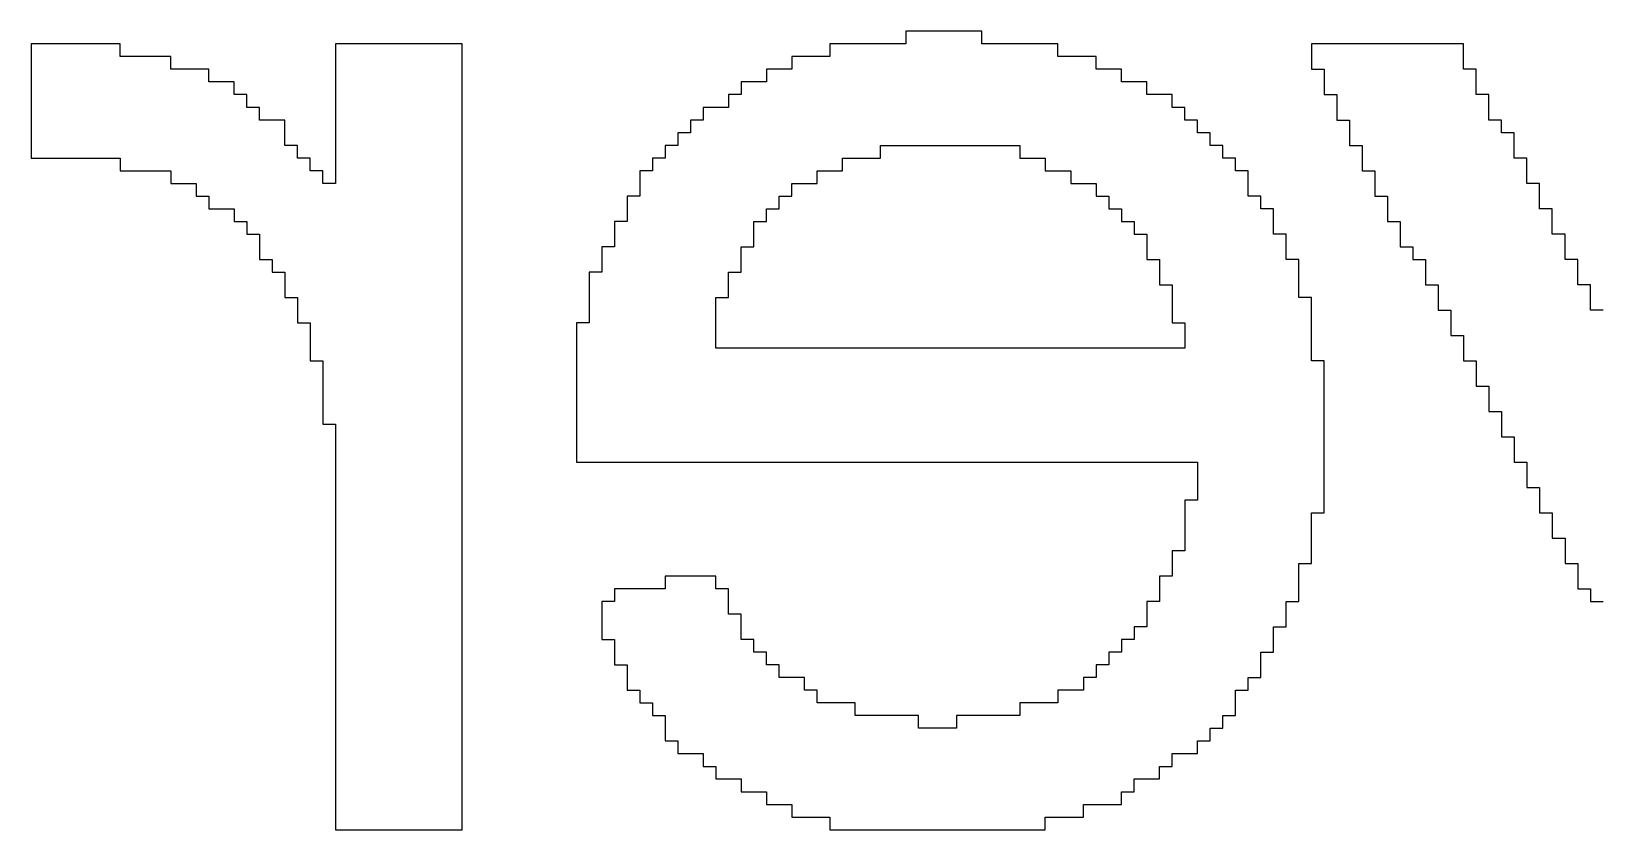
# Model space of a CAD drawing. Header units: millimetres. Extents: x 0 to 171, y 0 to 26.
# Drawn here: x 114.762 to 119.497, y 12.423 to 14.839 of the extents above; entities that cross this region are included whole.
import ezdxf

# ---------------------------------------------------------------- set-up
doc = ezdxf.new("R2010")
doc.units = ezdxf.units.MM
doc.layers.add('BottomOverlay', color=54, linetype='Continuous')

msp = doc.modelspace()

# ---------------------------------------------------------------- linework, layer by layer
at = {"layer": 'BottomOverlay'}
for p, q in [((117.4074, 14.8386), (117.4074, 14.8003)), ((117.6374, 14.8386), (117.4074, 14.8386)), ((117.6374, 14.8003), (117.6374, 14.8386)), ((114.762, 14.8003), (114.762, 14.762)), ((115.0304, 14.8003), (114.762, 14.8003)), ((115.0304, 14.762), (115.0304, 14.8003)), ((116.0655, 14.8003), (115.6822, 14.8003)), ((115.6822, 14.8003), (115.6822, 14.762)), ((116.0655, 14.762), (116.0655, 14.8003)), ((117.4074, 14.8003), (117.1774, 14.8003)), ((117.1774, 14.8003), (117.1774, 14.762)), ((117.8674, 14.8003), (117.6374, 14.8003)), ((117.8674, 14.762), (117.8674, 14.8003)), ((118.6342, 14.8003), (118.6342, 14.762)), ((119.0943, 14.8003), (118.6342, 14.8003)), ((119.0943, 14.762), (119.0943, 14.8003)), ((114.762, 14.762), (114.762, 14.7236)), ((115.1838, 14.762), (115.0304, 14.762)), ((115.1838, 14.7236), (115.1838, 14.762)), ((115.6822, 14.762), (115.6822, 14.7236)), ((116.0655, 14.7236), (116.0655, 14.762)), ((117.1774, 14.762), (117.0623, 14.762)), ((117.0623, 14.762), (117.0623, 14.7236)), ((117.9825, 14.762), (117.8674, 14.762)), ((117.9825, 14.7236), (117.9825, 14.762)), ((118.6342, 14.762), (118.6342, 14.7236)), ((119.0943, 14.7236), (119.0943, 14.762)), ((114.762, 14.7236), (114.762, 14.6853)), ((114.762, 14.6853), (114.762, 14.647)), ((115.2988, 14.7236), (115.1838, 14.7236)), ((115.2988, 14.6853), (115.2988, 14.7236)), ((115.3754, 14.6853), (115.2988, 14.6853)), ((115.3754, 14.647), (115.3754, 14.6853)), ((115.6822, 14.7236), (115.6822, 14.6853)), ((115.6822, 14.6853), (115.6822, 14.647)), ((116.0655, 14.6853), (116.0655, 14.7236)), ((116.0655, 14.647), (116.0655, 14.6853)), ((116.9857, 14.6853), (116.909, 14.6853)), ((116.909, 14.6853), (116.909, 14.647)), ((117.0623, 14.7236), (116.9857, 14.7236)), ((116.9857, 14.7236), (116.9857, 14.6853)), ((118.0591, 14.7236), (117.9825, 14.7236)), ((118.0591, 14.6853), (118.0591, 14.7236)), ((118.1358, 14.6853), (118.0591, 14.6853)), ((118.1358, 14.647), (118.1358, 14.6853)), ((118.6342, 14.7236), (118.6726, 14.7236)), ((118.6726, 14.7236), (118.6726, 14.6853)), ((118.6726, 14.6853), (118.6726, 14.647)), ((119.1326, 14.7236), (119.0943, 14.7236)), ((119.1326, 14.6853), (119.1326, 14.7236)), ((119.1326, 14.647), (119.1326, 14.6853)), ((114.762, 14.647), (114.762, 14.6086)), ((115.4138, 14.647), (115.3754, 14.647)), ((115.4138, 14.6086), (115.4138, 14.647)), ((115.6822, 14.647), (115.6822, 14.6086)), ((116.0655, 14.6086), (116.0655, 14.647)), ((116.909, 14.647), (116.8706, 14.647)), ((116.8706, 14.647), (116.8706, 14.6086)), ((118.2125, 14.647), (118.1358, 14.647)), ((118.2125, 14.6086), (118.2125, 14.647)), ((118.6726, 14.647), (118.7109, 14.647)), ((118.7109, 14.647), (118.7109, 14.6086)), ((119.171, 14.647), (119.1326, 14.647)), ((119.171, 14.6086), (119.171, 14.647)), ((114.762, 14.6086), (114.762, 14.5703)), ((115.4521, 14.6086), (115.4138, 14.6086)), ((115.4521, 14.5703), (115.4521, 14.6086)), ((115.6822, 14.6086), (115.6822, 14.5703)), ((116.0655, 14.5703), (116.0655, 14.6086)), ((116.8706, 14.6086), (116.794, 14.6086)), ((116.794, 14.6086), (116.794, 14.5703)), ((118.2508, 14.6086), (118.2125, 14.6086)), ((118.2508, 14.5703), (118.2508, 14.6086)), ((118.7109, 14.6086), (118.7109, 14.5703)), ((119.171, 14.5703), (119.171, 14.6086)), ((114.762, 14.5703), (114.762, 14.5319)), ((115.5288, 14.5703), (115.4521, 14.5703)), ((115.5288, 14.5319), (115.5288, 14.5703)), ((115.6822, 14.5703), (115.6822, 14.5319)), ((116.0655, 14.5319), (116.0655, 14.5703)), ((116.794, 14.5703), (116.7556, 14.5703)), ((116.7556, 14.5703), (116.7556, 14.5319)), ((118.2892, 14.5703), (118.2508, 14.5703)), ((118.2892, 14.5319), (118.2892, 14.5703)), ((118.7109, 14.5703), (118.7492, 14.5703)), ((118.7492, 14.5703), (118.7492, 14.5319)), ((119.2093, 14.5703), (119.171, 14.5703)), ((119.2093, 14.5319), (119.2093, 14.5703)), ((114.762, 14.5319), (114.762, 14.4936)), ((114.762, 14.4936), (114.762, 14.4553)), ((115.5288, 14.4936), (115.5288, 14.5319)), ((115.5671, 14.4936), (115.5288, 14.4936)), ((115.5671, 14.4553), (115.5671, 14.4936)), ((115.6822, 14.5319), (115.6822, 14.4936)), ((115.6822, 14.4936), (115.6822, 14.4553)), ((116.0655, 14.4936), (116.0655, 14.5319)), ((116.0655, 14.4553), (116.0655, 14.4936)), ((116.7173, 14.4936), (116.679, 14.4936)), ((116.679, 14.4936), (116.679, 14.4553)), ((116.7556, 14.5319), (116.7173, 14.5319)), ((116.7173, 14.5319), (116.7173, 14.4936)), ((117.3307, 14.4553), (117.3307, 14.4936)), ((117.3307, 14.4936), (117.7524, 14.4936)), ((117.7524, 14.4936), (117.7524, 14.4553)), ((118.3275, 14.5319), (118.2892, 14.5319)), ((118.3275, 14.4936), (118.3275, 14.5319)), ((118.3658, 14.4936), (118.3275, 14.4936)), ((118.3658, 14.4553), (118.3658, 14.4936)), ((118.7492, 14.5319), (118.7492, 14.4936)), ((118.7492, 14.4936), (118.7876, 14.4936)), ((118.7876, 14.4936), (118.7876, 14.4553)), ((119.2476, 14.5319), (119.2093, 14.5319)), ((119.2476, 14.4936), (119.2476, 14.5319)), ((119.2476, 14.4553), (119.2476, 14.4936)), ((114.762, 14.4553), (115.0304, 14.4553)), ((115.0304, 14.4553), (115.0304, 14.4169)), ((115.6055, 14.4553), (115.5671, 14.4553)), ((115.6055, 14.4169), (115.6055, 14.4553)), ((115.6822, 14.4553), (115.6822, 14.4169)), ((116.0655, 14.4169), (116.0655, 14.4553)), ((116.679, 14.4553), (116.6406, 14.4553)), ((116.6406, 14.4553), (116.6406, 14.4169)), ((117.2157, 14.4169), (117.2157, 14.4553)), ((117.2157, 14.4553), (117.3307, 14.4553)), ((117.7524, 14.4553), (117.8291, 14.4553)), ((117.8291, 14.4553), (117.8291, 14.4169)), ((118.4042, 14.4553), (118.3658, 14.4553)), ((118.4042, 14.4169), (118.4042, 14.4553)), ((118.7876, 14.4553), (118.7876, 14.4169)), ((119.286, 14.4553), (119.2476, 14.4553)), ((119.286, 14.4169), (119.286, 14.4553)), ((115.0304, 14.4169), (115.1838, 14.4169)), ((115.1838, 14.4169), (115.1838, 14.3786)), ((115.6438, 14.4169), (115.6055, 14.4169)), ((115.6438, 14.3786), (115.6438, 14.4169)), ((115.6822, 14.4169), (115.6822, 14.3786)), ((116.0655, 14.3786), (116.0655, 14.4169)), ((116.6406, 14.4169), (116.6023, 14.4169)), ((116.6023, 14.4169), (116.6023, 14.3786)), ((117.139, 14.3786), (117.139, 14.4169)), ((117.139, 14.4169), (117.2157, 14.4169)), ((117.8291, 14.4169), (117.9058, 14.4169)), ((117.9058, 14.4169), (117.9058, 14.3786)), ((118.4425, 14.4169), (118.4042, 14.4169)), ((118.4425, 14.3786), (118.4425, 14.4169)), ((118.7876, 14.4169), (118.8259, 14.4169)), ((118.8259, 14.4169), (118.8259, 14.3786)), ((119.286, 14.3786), (119.286, 14.4169)), ((115.1838, 14.3786), (115.2604, 14.3786)), ((115.2604, 14.3786), (115.2604, 14.3402)), ((115.6822, 14.3786), (115.6438, 14.3786)), ((116.0655, 14.3402), (116.0655, 14.3786)), ((116.6023, 14.3786), (116.6023, 14.3402)), ((117.0623, 14.3402), (117.0623, 14.3786)), ((117.0623, 14.3786), (117.139, 14.3786)), ((117.9058, 14.3786), (117.9825, 14.3786)), ((117.9825, 14.3786), (117.9825, 14.3402)), ((118.4425, 14.3402), (118.4425, 14.3786)), ((118.8259, 14.3786), (118.8259, 14.3402)), ((119.3243, 14.3786), (119.286, 14.3786)), ((119.3243, 14.3402), (119.3243, 14.3786)), ((115.2604, 14.3402), (115.2988, 14.3402)), ((115.2988, 14.3402), (115.2988, 14.3019)), ((115.2988, 14.3019), (115.3754, 14.3019)), ((115.3754, 14.3019), (115.3754, 14.2636)), ((116.0655, 14.3019), (116.0655, 14.3402)), ((116.0655, 14.2636), (116.0655, 14.3019)), ((116.6023, 14.3402), (116.5639, 14.3402)), ((116.5639, 14.3402), (116.5639, 14.3019)), ((116.5639, 14.3019), (116.5639, 14.2636)), ((116.9857, 14.2636), (116.9857, 14.3019)), ((116.9857, 14.3019), (117.024, 14.3019)), ((117.024, 14.3019), (117.024, 14.3402)), ((117.024, 14.3402), (117.0623, 14.3402)), ((117.9825, 14.3402), (118.0208, 14.3402)), ((118.0208, 14.3402), (118.0208, 14.3019)), ((118.0208, 14.3019), (118.0591, 14.3019)), ((118.0591, 14.3019), (118.0591, 14.2636)), ((118.4809, 14.3402), (118.4425, 14.3402)), ((118.4809, 14.3019), (118.4809, 14.3402)), ((118.5192, 14.3019), (118.4809, 14.3019)), ((118.5192, 14.2636), (118.5192, 14.3019)), ((118.8259, 14.3402), (118.8642, 14.3402)), ((118.8642, 14.3402), (118.8642, 14.3019)), ((118.8642, 14.3019), (118.8642, 14.2636)), ((119.3243, 14.3019), (119.3243, 14.3402)), ((119.3626, 14.3019), (119.3243, 14.3019)), ((119.3626, 14.2636), (119.3626, 14.3019)), ((115.3754, 14.2636), (115.4138, 14.2636)), ((115.4138, 14.2636), (115.4138, 14.2252)), ((116.0655, 14.2252), (116.0655, 14.2636)), ((116.5639, 14.2636), (116.5256, 14.2636)), ((116.5256, 14.2636), (116.5256, 14.2252)), ((116.9473, 14.2252), (116.9473, 14.2636)), ((116.9473, 14.2636), (116.9857, 14.2636)), ((118.0591, 14.2636), (118.0975, 14.2636)), ((118.0975, 14.2636), (118.0975, 14.2252)), ((118.5192, 14.2252), (118.5192, 14.2636)), ((118.8642, 14.2636), (118.9026, 14.2636)), ((118.9026, 14.2636), (118.9026, 14.2252)), ((119.3626, 14.2252), (119.3626, 14.2636)), ((115.4138, 14.2252), (115.4521, 14.2252)), ((115.4521, 14.2252), (115.4521, 14.1869)), ((116.0655, 14.1869), (116.0655, 14.2252)), ((116.5256, 14.2252), (116.5256, 14.1869)), ((116.9473, 14.1869), (116.9473, 14.2252)), ((118.0975, 14.2252), (118.1358, 14.2252)), ((118.1358, 14.2252), (118.1358, 14.1869)), ((118.5575, 14.2252), (118.5192, 14.2252)), ((118.5575, 14.1869), (118.5575, 14.2252)), ((118.9026, 14.2252), (118.9026, 14.1869)), ((119.401, 14.2252), (119.3626, 14.2252)), ((119.401, 14.1869), (119.401, 14.2252)), ((115.4521, 14.1869), (115.4521, 14.1486)), ((116.0655, 14.1486), (116.0655, 14.1869)), ((116.5256, 14.1869), (116.4873, 14.1869)), ((116.4873, 14.1869), (116.4873, 14.1486)), ((116.909, 14.1486), (116.909, 14.1869)), ((116.909, 14.1869), (116.9473, 14.1869)), ((118.1358, 14.1869), (118.1358, 14.1486)), ((118.5575, 14.1486), (118.5575, 14.1869)), ((118.9026, 14.1869), (118.9409, 14.1869)), ((118.9409, 14.1869), (118.9409, 14.1486)), ((119.401, 14.1486), (119.401, 14.1869)), ((115.4521, 14.1486), (115.4905, 14.1486)), ((115.4905, 14.1486), (115.4905, 14.1102)), ((115.4905, 14.1102), (115.5288, 14.1102)), ((115.5288, 14.1102), (115.5288, 14.0719)), ((116.0655, 14.1102), (116.0655, 14.1486)), ((116.0655, 14.0719), (116.0655, 14.1102)), ((116.4873, 14.1102), (116.4489, 14.1102)), ((116.4489, 14.1102), (116.4489, 14.0719)), ((116.4873, 14.1486), (116.4873, 14.1102)), ((116.8706, 14.0719), (116.8706, 14.1102)), ((116.8706, 14.1102), (116.909, 14.1102)), ((116.909, 14.1102), (116.909, 14.1486)), ((118.1358, 14.1486), (118.1742, 14.1486)), ((118.1742, 14.1486), (118.1742, 14.1102)), ((118.1742, 14.1102), (118.1742, 14.0719)), ((118.5959, 14.1486), (118.5575, 14.1486)), ((118.5959, 14.1102), (118.5959, 14.1486)), ((118.5959, 14.0719), (118.5959, 14.1102)), ((118.9409, 14.1486), (118.9793, 14.1486)), ((118.9793, 14.1486), (118.9793, 14.1102)), ((118.9793, 14.1102), (118.9793, 14.0719)), ((119.4393, 14.1486), (119.401, 14.1486)), ((119.4393, 14.1102), (119.4393, 14.1486)), ((119.4393, 14.0719), (119.4393, 14.1102)), ((115.5288, 14.0719), (115.5288, 14.0335)), ((116.0655, 14.0335), (116.0655, 14.0719)), ((116.4489, 14.0719), (116.4489, 14.0335)), ((116.8706, 14.0335), (116.8706, 14.0719)), ((118.1742, 14.0719), (118.2125, 14.0719)), ((118.2125, 14.0719), (118.2125, 14.0335)), ((118.5959, 14.0335), (118.5959, 14.0719)), ((118.9793, 14.0719), (119.0176, 14.0719)), ((119.0176, 14.0719), (119.0176, 14.0335)), ((119.4777, 14.0719), (119.4393, 14.0719)), ((119.4777, 14.0335), (119.4777, 14.0719)), ((115.5288, 14.0335), (115.5671, 14.0335)), ((115.5671, 14.0335), (115.5671, 13.9952)), ((116.0655, 13.9952), (116.0655, 14.0335)), ((116.4489, 14.0335), (116.4489, 13.9952)), ((116.8323, 13.9952), (116.8323, 14.0335)), ((116.8323, 14.0335), (116.8706, 14.0335)), ((118.2125, 14.0335), (118.2125, 13.9952)), ((118.6342, 14.0335), (118.5959, 14.0335)), ((118.6342, 13.9952), (118.6342, 14.0335)), ((119.0176, 14.0335), (119.0176, 13.9952)), ((119.4777, 13.9952), (119.4777, 14.0335)), ((115.5671, 13.9952), (115.5671, 13.9569)), ((116.0655, 13.9569), (116.0655, 13.9952)), ((116.4489, 13.9952), (116.4489, 13.9569)), ((116.8323, 13.9569), (116.8323, 13.9952)), ((118.2125, 13.9952), (118.2125, 13.9569)), ((118.6342, 13.9569), (118.6342, 13.9952)), ((119.0176, 13.9952), (119.0559, 13.9952)), ((119.0559, 13.9952), (119.0559, 13.9569)), ((119.516, 13.9952), (119.4777, 13.9952)), ((115.5671, 13.9569), (115.6055, 13.9569)), ((115.6055, 13.9569), (115.6055, 13.9185)), ((116.0655, 13.9185), (116.0655, 13.9569)), ((116.4489, 13.9569), (116.4106, 13.9569)), ((116.4106, 13.9569), (116.4106, 13.9185)), ((116.8323, 13.9185), (116.8323, 13.9569)), ((118.2125, 13.9569), (118.2508, 13.9569)), ((118.2508, 13.9569), (118.2508, 13.9185)), ((118.6342, 13.9185), (118.6342, 13.9569)), ((119.0559, 13.9569), (119.0559, 13.9185)), ((115.6055, 13.9185), (115.6055, 13.8802)), ((115.6055, 13.8802), (115.6055, 13.8418)), ((116.0655, 13.8802), (116.0655, 13.9185)), ((116.0655, 13.8418), (116.0655, 13.8802)), ((116.4106, 13.9185), (116.4106, 13.8802)), ((116.4106, 13.8802), (116.4106, 13.8418)), ((116.8323, 13.8802), (116.8323, 13.9185)), ((118.2508, 13.8802), (116.8323, 13.8802)), ((118.2508, 13.9185), (118.2508, 13.8802)), ((118.6342, 13.8802), (118.6342, 13.9185)), ((118.6342, 13.8418), (118.6342, 13.8802)), ((119.0559, 13.9185), (119.0943, 13.9185)), ((119.0943, 13.9185), (119.0943, 13.8802)), ((119.0943, 13.8802), (119.0943, 13.8418)), ((115.6055, 13.8418), (115.6438, 13.8418)), ((115.6438, 13.8418), (115.6438, 13.8035)), ((116.0655, 13.8035), (116.0655, 13.8418)), ((116.4106, 13.8418), (116.4106, 13.8035)), ((118.6726, 13.8418), (118.6342, 13.8418)), ((118.6726, 13.8035), (118.6726, 13.8418)), ((119.0943, 13.8418), (119.1326, 13.8418)), ((119.1326, 13.8418), (119.1326, 13.8035)), ((115.6438, 13.8035), (115.6438, 13.7652)), ((116.0655, 13.7652), (116.0655, 13.8035)), ((116.4106, 13.8035), (116.4106, 13.7652)), ((118.6726, 13.7652), (118.6726, 13.8035)), ((119.1326, 13.8035), (119.1326, 13.7652)), ((115.6438, 13.7652), (115.6438, 13.7268)), ((116.0655, 13.7268), (116.0655, 13.7652)), ((116.4106, 13.7652), (116.4106, 13.7268)), ((118.6726, 13.7268), (118.6726, 13.7652)), ((119.1326, 13.7652), (119.171, 13.7652)), ((119.171, 13.7652), (119.171, 13.7268)), ((115.6438, 13.7268), (115.6438, 13.6885)), ((115.6438, 13.6885), (115.6438, 13.6502)), ((116.0655, 13.6885), (116.0655, 13.7268)), ((116.0655, 13.6502), (116.0655, 13.6885)), ((116.4106, 13.7268), (116.4106, 13.6885)), ((116.4106, 13.6885), (116.4106, 13.6502)), ((118.6726, 13.6885), (118.6726, 13.7268)), ((118.6726, 13.6502), (118.6726, 13.6885)), ((119.171, 13.7268), (119.171, 13.6885)), ((119.171, 13.6885), (119.2093, 13.6885)), ((119.2093, 13.6885), (119.2093, 13.6502)), ((115.6438, 13.6502), (115.6822, 13.6502)), ((115.6822, 13.6502), (115.6822, 13.6118)), ((116.0655, 13.6118), (116.0655, 13.6502)), ((116.4106, 13.6502), (116.4106, 13.6118)), ((118.6726, 13.6118), (118.6726, 13.6502)), ((119.2093, 13.6502), (119.2093, 13.6118)), ((115.6822, 13.6118), (115.6822, 13.5735)), ((116.0655, 13.5735), (116.0655, 13.6118)), ((116.4106, 13.6118), (116.4106, 13.5735)), ((118.6726, 13.5735), (118.6726, 13.6118)), ((119.2093, 13.6118), (119.2476, 13.6118)), ((119.2476, 13.6118), (119.2476, 13.5735)), ((115.6822, 13.5735), (115.6822, 13.5351)), ((116.0655, 13.5351), (116.0655, 13.5735)), ((116.4106, 13.5735), (116.4106, 13.5351)), ((118.6726, 13.5351), (118.6726, 13.5735)), ((119.2476, 13.5735), (119.2476, 13.5351)), ((115.6822, 13.5351), (115.6822, 13.4968)), ((115.6822, 13.4968), (115.6822, 13.4585)), ((116.0655, 13.4968), (116.0655, 13.5351)), ((116.0655, 13.4585), (116.0655, 13.4968)), ((116.4106, 13.5351), (118.2892, 13.5351)), ((118.2892, 13.5351), (118.2892, 13.4968)), ((118.2892, 13.4968), (118.2892, 13.4585)), ((118.6726, 13.4968), (118.6726, 13.5351)), ((118.6726, 13.4585), (118.6726, 13.4968)), ((119.2476, 13.5351), (119.286, 13.5351)), ((119.286, 13.5351), (119.286, 13.4968)), ((119.286, 13.4968), (119.286, 13.4585)), ((115.6822, 13.4585), (115.6822, 13.4201)), ((116.0655, 13.4201), (116.0655, 13.4585)), ((118.2892, 13.4585), (118.2892, 13.4201)), ((118.6726, 13.4201), (118.6726, 13.4585)), ((119.286, 13.4585), (119.3243, 13.4585)), ((119.3243, 13.4585), (119.3243, 13.4201)), ((115.6822, 13.4201), (115.6822, 13.3818)), ((116.0655, 13.3818), (116.0655, 13.4201)), ((118.2892, 13.4201), (118.2508, 13.4201)), ((118.2508, 13.4201), (118.2508, 13.3818)), ((118.6726, 13.3818), (118.6726, 13.4201)), ((119.3243, 13.4201), (119.3243, 13.3818)), ((115.6822, 13.3818), (115.6822, 13.3434)), ((116.0655, 13.3434), (116.0655, 13.3818)), ((118.2508, 13.3818), (118.2508, 13.3434)), ((118.6342, 13.3434), (118.6342, 13.3818)), ((118.6342, 13.3818), (118.6726, 13.3818)), ((119.3243, 13.3818), (119.3626, 13.3818)), ((119.3626, 13.3818), (119.3626, 13.3434)), ((115.6822, 13.3434), (115.6822, 13.3051)), ((115.6822, 13.3051), (115.6822, 13.2668)), ((116.0655, 13.3051), (116.0655, 13.3434)), ((116.0655, 13.2668), (116.0655, 13.3051)), ((118.2508, 13.3434), (118.2508, 13.3051)), ((118.2508, 13.3051), (118.2508, 13.2668)), ((118.6342, 13.3051), (118.6342, 13.3434)), ((118.6342, 13.2668), (118.6342, 13.3051)), ((119.3626, 13.3434), (119.3626, 13.3051)), ((119.3626, 13.3051), (119.401, 13.3051)), ((119.401, 13.3051), (119.401, 13.2668)), ((115.6822, 13.2668), (115.6822, 13.2284)), ((116.0655, 13.2284), (116.0655, 13.2668)), ((118.2508, 13.2668), (118.2125, 13.2668)), ((118.2125, 13.2668), (118.2125, 13.2284)), ((118.6342, 13.2284), (118.6342, 13.2668)), ((119.401, 13.2668), (119.401, 13.2284)), ((115.6822, 13.2284), (115.6822, 13.1901)), ((116.0655, 13.1901), (116.0655, 13.2284)), ((118.2125, 13.2284), (118.2125, 13.1901)), ((118.5959, 13.1901), (118.5959, 13.2284)), ((118.5959, 13.2284), (118.6342, 13.2284)), ((119.401, 13.2284), (119.4393, 13.2284)), ((119.4393, 13.2284), (119.4393, 13.1901)), ((115.6822, 13.1901), (115.6822, 13.1518)), ((116.0655, 13.1518), (116.0655, 13.1901)), ((116.8323, 13.1901), (116.679, 13.1901)), ((116.679, 13.1901), (116.679, 13.1518)), ((116.8323, 13.1518), (116.8323, 13.1901)), ((118.2125, 13.1901), (118.1742, 13.1901)), ((118.1742, 13.1901), (118.1742, 13.1518)), ((118.5959, 13.1518), (118.5959, 13.1901)), ((119.4393, 13.1901), (119.4393, 13.1518)), ((115.6822, 13.1518), (115.6822, 13.1134)), ((116.0655, 13.1134), (116.0655, 13.1518)), ((116.679, 13.1518), (116.5256, 13.1518)), ((116.5256, 13.1518), (116.5256, 13.1134)), ((116.8706, 13.1518), (116.8323, 13.1518)), ((116.8706, 13.1134), (116.8706, 13.1518)), ((118.1742, 13.1518), (118.1742, 13.1134)), ((118.5959, 13.1134), (118.5959, 13.1518)), ((119.4393, 13.1518), (119.4777, 13.1518)), ((119.4777, 13.1518), (119.4777, 13.1134)), ((115.6822, 13.1134), (115.6822, 13.0751)), ((115.6822, 13.0751), (115.6822, 13.0367)), ((116.0655, 13.0751), (116.0655, 13.1134)), ((116.0655, 13.0367), (116.0655, 13.0751)), ((116.5256, 13.1134), (116.4873, 13.1134)), ((116.4873, 13.1134), (116.4873, 13.0751)), ((116.4873, 13.0751), (116.4873, 13.0367)), ((116.8706, 13.0751), (116.8706, 13.1134)), ((116.909, 13.0751), (116.8706, 13.0751)), ((116.909, 13.0367), (116.909, 13.0751)), ((118.1742, 13.1134), (118.1358, 13.1134)), ((118.1358, 13.1134), (118.1358, 13.0751)), ((118.1358, 13.0751), (118.1358, 13.0367)), ((118.5575, 13.0751), (118.5575, 13.1134)), ((118.5575, 13.1134), (118.5959, 13.1134)), ((118.5575, 13.0367), (118.5575, 13.0751)), ((119.4777, 13.1134), (119.516, 13.1134)), ((115.6822, 13.0367), (115.6822, 12.9984)), ((116.0655, 12.9984), (116.0655, 13.0367)), ((116.4873, 13.0367), (116.4873, 12.9984)), ((116.909, 12.9984), (116.909, 13.0367)), ((118.1358, 13.0367), (118.0975, 13.0367)), ((118.0975, 13.0367), (118.0975, 12.9984)), ((118.5192, 12.9984), (118.5192, 13.0367)), ((118.5192, 13.0367), (118.5575, 13.0367)), ((115.6822, 12.9984), (115.6822, 12.9601)), ((116.0655, 12.9601), (116.0655, 12.9984)), ((116.4873, 12.9984), (116.5256, 12.9984)), ((116.5256, 12.9984), (116.5256, 12.9601)), ((116.9473, 12.9984), (116.909, 12.9984)), ((116.9473, 12.9601), (116.9473, 12.9984)), ((118.0975, 12.9984), (118.0591, 12.9984)), ((118.0591, 12.9984), (118.0591, 12.9601)), ((118.5192, 12.9601), (118.5192, 12.9984)), ((115.6822, 12.9601), (115.6822, 12.9217)), ((116.0655, 12.9217), (116.0655, 12.9601)), ((116.5256, 12.9601), (116.5256, 12.9217)), ((116.9857, 12.9601), (116.9473, 12.9601)), ((116.9857, 12.9217), (116.9857, 12.9601)), ((118.0591, 12.9601), (118.0208, 12.9601)), ((118.0208, 12.9601), (118.0208, 12.9217)), ((118.4809, 12.9217), (118.4809, 12.9601)), ((118.4809, 12.9601), (118.5192, 12.9601)), ((115.6822, 12.9217), (115.6822, 12.8834)), ((115.6822, 12.8834), (115.6822, 12.845)), ((116.0655, 12.8834), (116.0655, 12.9217)), ((116.0655, 12.845), (116.0655, 12.8834)), ((116.5256, 12.9217), (116.5639, 12.9217)), ((116.5639, 12.9217), (116.5639, 12.8834)), ((116.5639, 12.8834), (116.5639, 12.845)), ((117.024, 12.9217), (116.9857, 12.9217)), ((117.024, 12.8834), (117.024, 12.9217)), ((117.1007, 12.8834), (117.024, 12.8834)), ((117.1007, 12.845), (117.1007, 12.8834)), ((117.9825, 12.8834), (117.9441, 12.8834)), ((117.9441, 12.8834), (117.9441, 12.845)), ((118.0208, 12.9217), (117.9825, 12.9217)), ((117.9825, 12.9217), (117.9825, 12.8834)), ((118.4425, 12.845), (118.4425, 12.8834)), ((118.4425, 12.8834), (118.4809, 12.8834)), ((118.4809, 12.8834), (118.4809, 12.9217)), ((115.6822, 12.845), (115.6822, 12.8067)), ((116.0655, 12.8067), (116.0655, 12.845)), ((116.5639, 12.845), (116.6023, 12.845)), ((116.6023, 12.845), (116.6023, 12.8067)), ((117.139, 12.845), (117.1007, 12.845)), ((117.139, 12.8067), (117.139, 12.845)), ((117.9441, 12.845), (117.8674, 12.845)), ((117.8674, 12.845), (117.8674, 12.8067)), ((118.4042, 12.8067), (118.4042, 12.845)), ((118.4042, 12.845), (118.4425, 12.845)), ((115.6822, 12.8067), (115.6822, 12.7684)), ((116.0655, 12.7684), (116.0655, 12.8067)), ((116.6023, 12.8067), (116.6406, 12.8067)), ((116.6406, 12.8067), (116.6406, 12.7684)), ((117.254, 12.8067), (117.139, 12.8067)), ((117.254, 12.7684), (117.254, 12.8067)), ((117.8674, 12.8067), (117.7524, 12.8067)), ((117.7524, 12.8067), (117.7524, 12.7684)), ((118.4042, 12.7684), (118.4042, 12.8067)), ((115.6822, 12.7684), (115.6822, 12.73)), ((116.0655, 12.73), (116.0655, 12.7684)), ((116.6406, 12.7684), (116.679, 12.7684)), ((116.679, 12.7684), (116.679, 12.73)), ((117.4457, 12.7684), (117.254, 12.7684)), ((117.4457, 12.73), (117.4457, 12.7684)), ((117.7524, 12.7684), (117.5607, 12.7684)), ((117.5607, 12.7684), (117.5607, 12.73)), ((118.3658, 12.73), (118.3658, 12.7684)), ((118.3658, 12.7684), (118.4042, 12.7684)), ((115.6822, 12.73), (115.6822, 12.6917)), ((115.6822, 12.6917), (115.6822, 12.6534)), ((116.0655, 12.6917), (116.0655, 12.73)), ((116.0655, 12.6534), (116.0655, 12.6917)), ((116.679, 12.73), (116.679, 12.6917)), ((116.679, 12.6917), (116.7173, 12.6917)), ((116.7173, 12.6917), (116.7173, 12.6534)), ((117.5607, 12.73), (117.4457, 12.73)), ((118.2892, 12.6534), (118.2892, 12.6917)), ((118.2892, 12.6917), (118.3275, 12.6917)), ((118.3275, 12.6917), (118.3275, 12.73)), ((118.3275, 12.73), (118.3658, 12.73)), ((115.6822, 12.6534), (115.6822, 12.615)), ((116.0655, 12.615), (116.0655, 12.6534)), ((116.7173, 12.6534), (116.794, 12.6534)), ((116.794, 12.6534), (116.794, 12.615)), ((118.2125, 12.615), (118.2125, 12.6534)), ((118.2125, 12.6534), (118.2892, 12.6534)), ((115.6822, 12.615), (115.6822, 12.5767)), ((116.0655, 12.5767), (116.0655, 12.615)), ((116.794, 12.615), (116.8323, 12.615)), ((116.8323, 12.615), (116.8323, 12.5767)), ((118.1742, 12.5767), (118.1742, 12.615)), ((118.1742, 12.615), (118.2125, 12.615)), ((115.6822, 12.5767), (115.6822, 12.5383)), ((116.0655, 12.5383), (116.0655, 12.5767)), ((116.8323, 12.5767), (116.909, 12.5767)), ((116.909, 12.5767), (116.909, 12.5383)), ((118.0975, 12.5383), (118.0975, 12.5767)), ((118.0975, 12.5767), (118.1742, 12.5767)), ((115.6822, 12.5383), (115.6822, 12.5)), ((115.6822, 12.5), (115.6822, 12.4617)), ((116.0655, 12.5), (116.0655, 12.5383)), ((116.0655, 12.4617), (116.0655, 12.5)), ((116.909, 12.5383), (116.9857, 12.5383)), ((116.9857, 12.5383), (116.9857, 12.5)), ((116.9857, 12.5), (117.0623, 12.5)), ((117.0623, 12.5), (117.0623, 12.4617)), ((117.9441, 12.4617), (117.9441, 12.5)), ((117.9441, 12.5), (118.0591, 12.5)), ((118.0591, 12.5), (118.0591, 12.5383)), ((118.0591, 12.5383), (118.0975, 12.5383)), ((115.6822, 12.4617), (115.6822, 12.4233)), ((116.0655, 12.4233), (116.0655, 12.4617)), ((117.0623, 12.4617), (117.1774, 12.4617)), ((117.1774, 12.4617), (117.1774, 12.4233)), ((117.8291, 12.4233), (117.8291, 12.4617)), ((117.8291, 12.4617), (117.9441, 12.4617)), ((115.6822, 12.4233), (116.0655, 12.4233)), ((117.1774, 12.4233), (117.8291, 12.4233))]:
    msp.add_line(p, q, dxfattribs=at)

doc.saveas('drawing.dxf')
